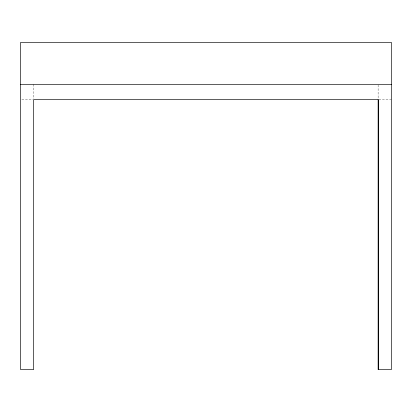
<?xml version="1.0" encoding="UTF-8"?>
<svg xmlns="http://www.w3.org/2000/svg" width="412" height="412" viewBox="0 0 412 412"><rect width="100%" height="100%" fill="white"/><g stroke="black" fill="none" stroke-linecap="round" stroke-linejoin="round"><path stroke-width="0.31" stroke-dasharray="2.06 1.54" d="M21.841 99.58L33.011 99.58M378.757 99.58L391.4 99.58M378.128 84.954L378.128 98.942M33.63 84.321L33.63 98.942"/><path stroke-width="0.62" d="M20.6 84.321L391.4 84.321M378.314 369.585L378.314 99.58L33.63 99.58L33.63 369.585L20.6 369.585L20.6 42.415L391.4 42.415L391.4 369.585L378.128 369.585L378.128 99.58"/></g></svg>
